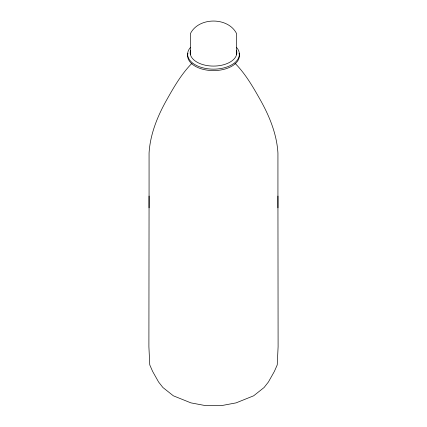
<?xml version="1.0" encoding="UTF-8"?>
<svg xmlns="http://www.w3.org/2000/svg" width="427" height="427" viewBox="0 0 427 427"><rect width="100%" height="100%" fill="white"/><g stroke="black" fill="none" stroke-linecap="round" stroke-linejoin="round"><path stroke-width="0.64" d="M149.066 196.057L148.9 346.761L149.77 364.898L152.62 371.405L158.582 381.994L162.9 387.502L173.346 395.802L190.917 402.874L205.718 405.65L221.282 405.65L236.083 402.874L253.654 395.802L264.099 387.502L268.418 381.994L274.38 371.405L277.23 364.898L278.1 346.761L277.934 196.057M191.985 63.265C181.069 74.325 173.373 87.999 165.799 101.493C157.029 117.436 150.176 134.697 149.066 153.021L149.066 207.842M235.015 63.265C245.931 74.325 253.627 87.999 261.201 101.493C269.971 117.436 276.824 134.697 277.934 153.021L277.934 207.842M236.563 54.709L236.563 33.573C228.221 16.877 198.779 16.877 190.437 33.573L190.437 54.709M236.547 47.44A25.871 14.934 0 0 1 213.5 69.158A25.871 14.934 0 0 1 190.453 47.44M239.051 53.327A25.871 14.934 0 0 1 213.5 70.599A25.871 14.934 0 0 1 187.949 53.327M236.563 50.487A23.352 13.483 0 0 1 213.5 66.084A23.352 13.483 0 0 1 190.437 50.487"/></g></svg>
